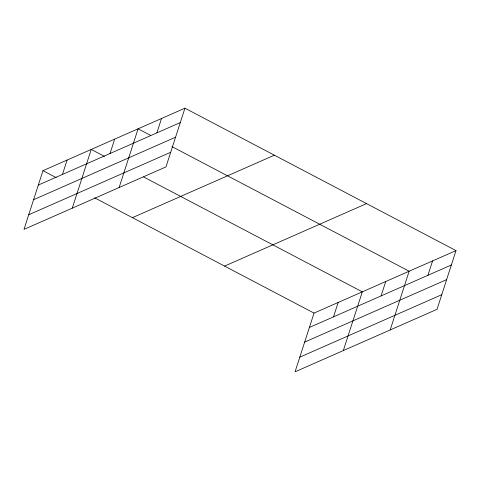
<?xml version="1.0" encoding="UTF-8"?>
<svg xmlns="http://www.w3.org/2000/svg" width="480" height="480" viewBox="0 0 480 480"><rect width="100%" height="100%" fill="white"/><g stroke="black" fill="none" stroke-linecap="round" stroke-linejoin="round"><path stroke-width="0.72" d="M184.938 108.192L42.966 170.676L24 229.392L165.972 166.908L184.938 108.192L456 250.608L437.034 309.324L295.062 371.808L314.028 313.092L456 250.608M62.454 174.444L67.098 160.056M72.27 208.146L91.236 149.43L104.49 156.396M110.016 153.51L114.66 139.122M119.124 187.53L138.084 128.814L150.678 135.426M156.864 132.894L161.514 118.5M333.516 316.86L338.16 302.472M343.332 350.562L362.298 291.846L143.58 176.934M381.078 295.926L385.722 281.538M390.186 329.946L409.146 271.23L171.876 146.568M427.926 275.304L432.576 260.916M38.316 185.064L180.288 122.58M33.594 199.692L175.566 137.208M28.722 214.764L170.7 152.28M132.414 217.674L274.386 155.19M224.574 266.094L366.552 203.61M309.378 327.48L451.35 264.996M304.656 342.108L446.628 279.624M299.79 357.18L441.762 294.696M42.966 170.676L56.214 177.636M94.65 197.832L314.028 313.092"/></g></svg>
